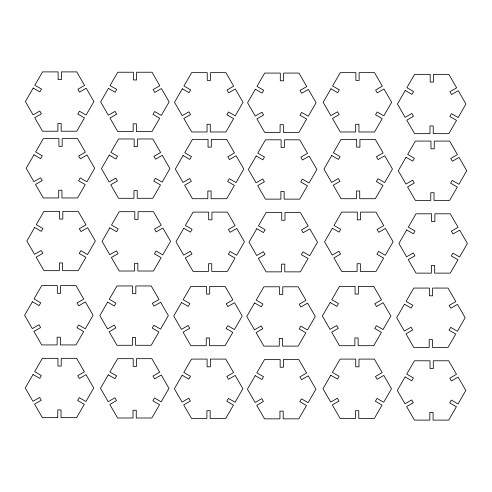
<?xml version="1.0" encoding="UTF-8"?>
<svg xmlns="http://www.w3.org/2000/svg" width="492" height="492" viewBox="0 0 492 492"><rect width="100%" height="100%" fill="white"/><g stroke="black" fill="none" stroke-linecap="round" stroke-linejoin="round"><path stroke-width="0.74" d="M33.198 88.043L25.393 101.555L33.093 114.888L39.784 111.026L41.408 113.843L34.717 117.705L42.521 131.216L57.915 131.216L57.915 123.492L61.168 123.492L61.168 131.216L76.77 131.216L84.47 117.883L77.779 114.021L79.403 111.204L86.094 115.066L93.898 101.555L86.198 88.222L79.507 92.084L77.884 89.267L84.569 85.405L76.77 71.894L61.377 71.894L61.377 79.618L58.124 79.618L58.124 71.894L42.521 71.894L34.821 85.227L41.513 89.089L39.883 91.906L33.198 88.043M33.991 154.783L26.187 168.289L33.886 181.622L40.578 177.76L42.201 180.582L35.516 184.445L43.314 197.956L58.708 197.956L58.708 190.232L61.961 190.232L61.961 197.956L77.564 197.956L85.264 184.623L78.572 180.761L80.202 177.938L86.887 181.8L94.692 168.289L86.992 154.955L80.301 158.818L78.677 156.001L85.368 152.139L77.564 138.627L62.17 138.627L62.17 146.352L58.917 146.352L58.917 138.627L43.314 138.627L35.615 151.96L42.306 155.823L40.676 158.645L33.991 154.783M108.437 88.388L100.632 101.893L108.332 115.226L115.023 111.364L116.647 114.187L109.962 118.049L117.76 131.555L133.154 131.555L133.154 123.83L136.407 123.83L136.407 131.555L152.01 131.555L159.709 118.228L153.018 114.365L154.648 111.543L161.333 115.405L169.137 101.893L161.438 88.56L154.746 92.422L153.123 89.605L159.814 85.743L152.01 72.232L136.616 72.232L136.616 79.956L133.363 79.956L133.363 72.232L117.76 72.232L110.06 85.565L116.752 89.427L115.128 92.25L108.437 88.388M34.631 227.501L26.832 241.012L34.532 254.346L41.217 250.483L42.847 253.3L36.156 257.162L43.96 270.674L59.354 270.674L59.354 262.949L62.607 262.949L62.607 270.674L78.21 270.674L85.903 257.341L79.218 253.478L80.842 250.662L87.533 254.524L95.331 241.012L87.638 227.679L80.946 231.541L79.317 228.725L86.008 224.862L78.21 211.351L62.81 211.351L62.81 219.075L59.557 219.075L59.557 211.351L43.96 211.351L36.26 224.684L42.952 228.546L41.322 231.363L34.631 227.501M109.23 155.121L101.432 168.633L109.126 181.966L115.817 178.104L117.447 180.921L110.755 184.783L118.554 198.294L133.953 198.294L133.953 190.57L137.207 190.57L137.207 198.294L152.803 198.294L160.503 184.961L153.811 181.099L155.441 178.282L162.132 182.145L169.931 168.633L162.231 155.3L155.546 159.162L153.916 156.345L160.607 152.483L152.803 138.972L137.409 138.972L137.409 146.696L134.156 146.696L134.156 138.972L118.554 138.972L110.86 152.305L117.545 156.167L115.921 158.984L109.23 155.121M32.398 301.762L24.6 315.274L32.3 328.607L38.985 324.745L40.615 327.561L33.923 331.423L41.728 344.935L57.121 344.935L57.121 337.211L60.375 337.211L60.375 344.935L75.977 344.935L83.671 331.602L76.986 327.74L78.609 324.923L85.3 328.785L93.099 315.274L85.405 301.94L78.714 305.803L77.084 302.986L83.775 299.124L75.977 285.612L60.578 285.612L60.578 293.337L57.324 293.337L57.324 285.612L41.728 285.612L34.028 298.945L40.719 302.808L39.089 305.624L32.398 301.762M182.323 88.806L174.525 102.318L182.225 115.651L188.91 111.789L190.539 114.605L183.848 118.467L191.652 131.979L207.046 131.979L207.046 124.255L210.299 124.255L210.299 131.979L225.902 131.979L233.602 118.646L226.91 114.784L228.534 111.967L235.225 115.829L243.023 102.318L235.33 88.984L228.639 92.847L227.015 90.03L233.7 86.168L225.902 72.656L210.502 72.656L210.502 80.38L207.249 80.38L207.249 72.656L191.652 72.656L183.953 85.989L190.644 89.852L189.014 92.668L182.323 88.806M109.876 227.845L102.072 241.351L109.771 254.684L116.463 250.822L118.086 253.644L111.401 257.507L119.199 271.018L134.593 271.018L134.593 263.294L137.846 263.294L137.846 271.018L153.449 271.018L161.148 257.685L154.457 253.823L156.087 251L162.772 254.862L170.576 241.351L162.877 228.024L156.185 231.886L154.562 229.063L161.247 225.201L153.449 211.689L138.055 211.689L138.055 219.414L134.802 219.414L134.802 211.689L119.199 211.689L111.5 225.022L118.191 228.885L116.561 231.707L109.876 227.845M33.044 374.48L25.246 387.991L32.939 401.324L39.631 397.462L41.26 400.279L34.569 404.141L42.367 417.653L57.767 417.653L57.767 409.928L61.02 409.928L61.02 417.653L76.617 417.653L84.316 404.319L77.625 400.457L79.255 397.641L85.946 401.503L93.744 387.991L86.045 374.658L79.36 378.52L77.73 375.703L84.421 371.841L76.617 358.33L61.223 358.33L61.223 366.054L57.97 366.054L57.97 358.33L42.367 358.33L34.674 371.663L41.359 375.525L39.735 378.342L33.044 374.48M183.122 155.546L175.318 169.057L183.018 182.391L189.709 178.528L191.333 181.345L184.641 185.207L192.446 198.719L207.839 198.719L207.839 190.994L211.093 190.994L211.093 198.719L226.695 198.719L234.395 185.386L227.704 181.523L229.333 178.707L236.019 182.569L243.823 169.057L236.123 155.724L229.432 159.586L227.808 156.77L234.493 152.907L226.695 139.396L211.302 139.396L211.302 147.12L208.048 147.12L208.048 139.396L192.446 139.396L184.746 152.729L191.437 156.591L189.807 159.408L183.122 155.546M107.643 302.106L99.839 315.612L107.539 328.945L114.23 325.083L115.854 327.906L109.162 331.768L116.967 345.279L132.36 345.279L132.36 337.555L135.614 337.555L135.614 345.279L151.216 345.279L158.916 331.946L152.225 328.084L153.855 325.261L160.54 329.123L168.344 315.612L160.644 302.285L153.953 306.147L152.329 303.324L159.014 299.462L151.216 285.95L135.823 285.95L135.823 293.675L132.569 293.675L132.569 285.95L116.967 285.95L109.267 299.284L115.958 303.146L114.329 305.969L107.643 302.106M255.373 89.23L247.568 102.742L255.268 116.075L261.959 112.213L263.583 115.03L256.898 118.892L264.696 132.403L280.089 132.403L280.089 124.679L283.343 124.679L283.343 132.403L298.945 132.403L306.645 119.07L299.954 115.208L301.584 112.391L308.269 116.253L316.073 102.742L308.373 89.409L301.682 93.271L300.058 90.454L306.75 86.592L298.945 73.08L283.552 73.08L283.552 80.805L280.299 80.805L280.299 73.08L264.696 73.08L256.996 86.414L263.687 90.276L262.058 93.093L255.373 89.23M183.762 228.263L175.964 241.775L183.664 255.108L190.349 251.246L191.978 254.063L185.287 257.925L193.085 271.436L208.485 271.436L208.485 263.712L211.738 263.712L211.738 271.436L227.341 271.436L235.035 258.103L228.35 254.241L229.973 251.424L236.664 255.287L244.463 241.775L236.769 228.442L230.078 232.304L228.448 229.487L235.139 225.625L227.341 212.113L211.941 212.113L211.941 219.838L208.688 219.838L208.688 212.113L193.085 212.113L185.392 225.447L192.083 229.309L190.453 232.126L183.762 228.263M108.283 374.824L100.485 388.336L108.185 401.669L114.87 397.807L116.499 400.623L109.808 404.486L117.613 417.997L133.006 417.997L133.006 410.273L136.259 410.273L136.259 417.997L151.862 417.997L159.556 404.664L152.871 400.802L154.494 397.985L161.185 401.847L168.984 388.336L161.29 375.002L154.599 378.865L152.969 376.048L159.66 372.186L151.862 358.674L136.462 358.674L136.462 366.399L133.209 366.399L133.209 358.674L117.613 358.674L109.913 372.007L116.604 375.87L114.974 378.686L108.283 374.824M256.166 155.964L248.368 169.476L256.061 182.809L262.753 178.947L264.376 181.769L257.691 185.632L265.489 199.137L280.883 199.137L280.883 191.413L284.142 191.413L284.142 199.137L299.739 199.137L307.438 185.804L300.747 181.942L302.377 179.125L309.068 182.987L316.866 169.476L309.167 156.142L302.482 160.005L300.852 157.188L307.543 153.326L299.739 139.814L284.345 139.814L284.345 147.538L281.092 147.538L281.092 139.814L265.489 139.814L257.79 153.147L264.481 157.01L262.857 159.826L256.166 155.964M181.53 302.525L173.731 316.036L181.431 329.369L188.116 325.507L189.746 328.324L183.055 332.186L190.853 345.698L206.253 345.698L206.253 337.973L209.506 337.973L209.506 345.698L225.108 345.698L232.802 332.364L226.117 328.502L227.741 325.686L234.432 329.548L242.23 316.036L234.536 302.703L227.845 306.565L226.215 303.748L232.907 299.886L225.108 286.375L209.709 286.375L209.709 294.099L206.456 294.099L206.456 286.375L190.853 286.375L183.159 299.708L189.85 303.57L188.221 306.387L181.53 302.525M330.95 88.806L323.152 102.318L330.845 115.651L337.537 111.789L339.16 114.605L332.475 118.467L340.273 131.979L355.667 131.979L355.667 124.255L358.926 124.255L358.926 131.979L374.523 131.979L382.222 118.646L375.531 114.784L377.161 111.967L383.852 115.829L391.65 102.318L383.951 88.984L377.266 92.847L375.636 90.03L382.327 86.168L374.523 72.656L359.129 72.656L359.129 80.38L355.876 80.38L355.876 72.656L340.273 72.656L332.574 85.989L339.265 89.852L337.641 92.668L330.95 88.806M256.812 228.688L249.007 242.199L256.707 255.532L263.398 251.67L265.022 254.487L258.331 258.349L266.135 271.861L281.529 271.861L281.529 264.136L284.782 264.136L284.782 271.861L300.384 271.861L308.084 258.528L301.393 254.665L303.017 251.849L309.708 255.711L317.512 242.199L309.812 228.866L303.121 232.728L301.498 229.912L308.183 226.049L300.384 212.538L284.991 212.538L284.991 220.262L281.738 220.262L281.738 212.538L266.135 212.538L258.435 225.871L265.127 229.733L263.497 232.55L256.812 228.688M182.175 375.248L174.377 388.76L182.071 402.093L188.762 398.231L190.386 401.048L183.7 404.91L191.499 418.421L206.892 418.421L206.892 410.697L210.152 410.697L210.152 418.421L225.748 418.421L233.448 405.088L226.757 401.226L228.386 398.403L235.078 402.265L242.876 388.76L235.176 375.427L228.485 379.289L226.861 376.466L233.552 372.604L225.748 359.092L210.355 359.092L210.355 366.817L207.101 366.817L207.101 359.092L191.499 359.092L183.799 372.426L190.49 376.288L188.867 379.111L182.175 375.248M331.743 155.546L323.945 169.057L331.639 182.391L338.33 178.528L339.96 181.345L333.268 185.207L341.067 198.719L356.466 198.719L356.466 190.994L359.72 190.994L359.72 198.719L375.322 198.719L383.016 185.386L376.325 181.523L377.954 178.707L384.646 182.569L392.444 169.057L384.744 155.724L378.059 159.586L376.429 156.77L383.12 152.907L375.322 139.396L359.923 139.396L359.923 147.12L356.669 147.12L356.669 139.396L341.067 139.396L333.373 152.729L340.058 156.591L338.434 159.408L331.743 155.546M254.579 302.949L246.775 316.461L254.475 329.794L261.166 325.932L262.789 328.748L256.098 332.61L263.903 346.122L279.296 346.122L279.296 338.398L282.549 338.398L282.549 346.122L298.152 346.122L305.852 332.789L299.161 328.927L300.784 326.11L307.475 329.972L315.28 316.461L307.58 303.127L300.889 306.99L299.265 304.173L305.95 300.311L298.152 286.799L282.759 286.799L282.759 294.523L279.505 294.523L279.505 286.799L263.903 286.799L256.203 300.132L262.894 303.995L261.264 306.811L254.579 302.949M405.26 90.497L397.462 104.009L405.156 117.342L411.847 113.48L413.477 116.296L406.786 120.159L414.584 133.67L429.983 133.67L429.983 125.946L433.237 125.946L433.237 133.67L448.839 133.67L456.533 120.337L449.848 116.475L451.471 113.658L458.163 117.52L465.961 104.009L458.261 90.676L451.576 94.538L449.946 91.721L456.637 87.859L448.839 74.347L433.44 74.347L433.44 82.072L430.186 82.072L430.186 74.347L414.584 74.347L406.89 87.681L413.575 91.543L411.952 94.359L405.26 90.497M332.389 228.263L324.585 241.775L332.284 255.108L338.976 251.246L340.599 254.063L333.914 257.925L341.712 271.436L357.106 271.436L357.106 263.712L360.359 263.712L360.359 271.436L375.962 271.436L383.662 258.103L376.97 254.241L378.6 251.424L385.285 255.287L393.09 241.775L385.39 228.442L378.699 232.304L377.075 229.487L383.766 225.625L375.962 212.113L360.568 212.113L360.568 219.838L357.315 219.838L357.315 212.113L341.712 212.113L334.013 225.447L340.704 229.309L339.074 232.126L332.389 228.263M255.219 375.667L247.421 389.178L255.114 402.511L261.805 398.649L263.435 401.466L256.744 405.328L264.542 418.84L279.942 418.84L279.942 411.115L283.195 411.115L283.195 418.84L298.798 418.84L306.491 405.506L299.806 401.644L301.43 398.827L308.121 402.69L315.919 389.178L308.22 375.845L301.534 379.707L299.905 376.89L306.596 373.028L298.798 359.517L283.398 359.517L283.398 367.241L280.145 367.241L280.145 359.517L264.542 359.517L256.849 372.85L263.534 376.712L261.91 379.529L255.219 375.667M406.054 157.231L398.256 170.742L405.955 184.076L412.64 180.213L414.27 183.036L407.579 186.892L415.383 200.404L430.777 200.404L430.777 192.679L434.03 192.679L434.03 200.404L449.633 200.404L457.326 187.071L450.641 183.208L452.265 180.392L458.956 184.254L466.754 170.742L459.061 157.409L452.369 161.271L450.74 158.455L457.431 154.593L449.633 141.081L434.233 141.081L434.233 148.805L430.98 148.805L430.98 141.081L415.383 141.081L407.683 154.414L414.375 158.276L412.745 161.093L406.054 157.231M330.157 302.525L322.352 316.036L330.052 329.369L336.743 325.507L338.367 328.324L331.682 332.186L339.48 345.698L354.873 345.698L354.873 337.973L358.127 337.973L358.127 345.698L373.729 345.698L381.429 332.364L374.738 328.502L376.368 325.686L383.053 329.548L390.857 316.036L383.157 302.703L376.466 306.565L374.842 303.748L381.534 299.886L373.729 286.375L358.336 286.375L358.336 294.099L355.083 294.099L355.083 286.375L339.48 286.375L331.78 299.708L338.471 303.57L336.842 306.387L330.157 302.525M406.699 229.955L398.901 243.466L406.595 256.799L413.286 252.937L414.916 255.754L408.225 259.616L416.023 273.128L431.423 273.128L431.423 265.403L434.676 265.403L434.676 273.128L450.272 273.128L457.972 259.794L451.281 255.932L452.911 253.116L459.602 256.978L467.4 243.466L459.7 230.133L453.015 233.995L451.385 231.178L458.077 227.316L450.272 213.805L434.879 213.805L434.879 221.529L431.625 221.529L431.625 213.805L416.023 213.805L408.329 227.138L415.014 231L413.391 233.817L406.699 229.955M330.796 375.248L322.998 388.76L330.698 402.093L337.383 398.231L339.013 401.048L332.321 404.91L340.126 418.421L355.519 418.421L355.519 410.697L358.773 410.697L358.773 418.421L374.375 418.421L382.069 405.088L375.384 401.226L377.007 398.403L383.698 402.265L391.497 388.76L383.803 375.427L377.112 379.289L375.482 376.466L382.173 372.604L374.375 359.092L358.976 359.092L358.976 366.817L355.722 366.817L355.722 359.092L340.126 359.092L332.426 372.426L339.117 376.288L337.487 379.111L330.796 375.248M404.467 304.216L396.669 317.727L404.363 331.061L411.054 327.198L412.683 330.015L405.992 333.877L413.79 347.389L429.19 347.389L429.19 339.664L432.443 339.664L432.443 347.389L448.04 347.389L455.74 334.056L449.048 330.193L450.678 327.377L457.369 331.239L465.168 317.727L457.468 304.394L450.783 308.256L449.153 305.44L455.844 301.578L448.04 288.066L432.646 288.066L432.646 295.79L429.393 295.79L429.393 288.066L413.79 288.066L406.097 301.399L412.782 305.261L411.158 308.078L404.467 304.216M405.113 376.933L397.308 390.445L405.008 403.778L411.699 399.916L413.323 402.733L406.632 406.595L414.436 420.106L429.83 420.106L429.83 412.382L433.083 412.382L433.083 420.106L448.686 420.106L456.385 406.773L449.694 402.911L451.324 400.094L458.009 403.957L465.813 390.445L458.113 377.112L451.422 380.974L449.799 378.157L456.484 374.295L448.686 360.784L433.292 360.784L433.292 368.508L430.039 368.508L430.039 360.784L414.436 360.784L406.736 374.117L413.428 377.979L411.798 380.796L405.113 376.933"/></g></svg>
